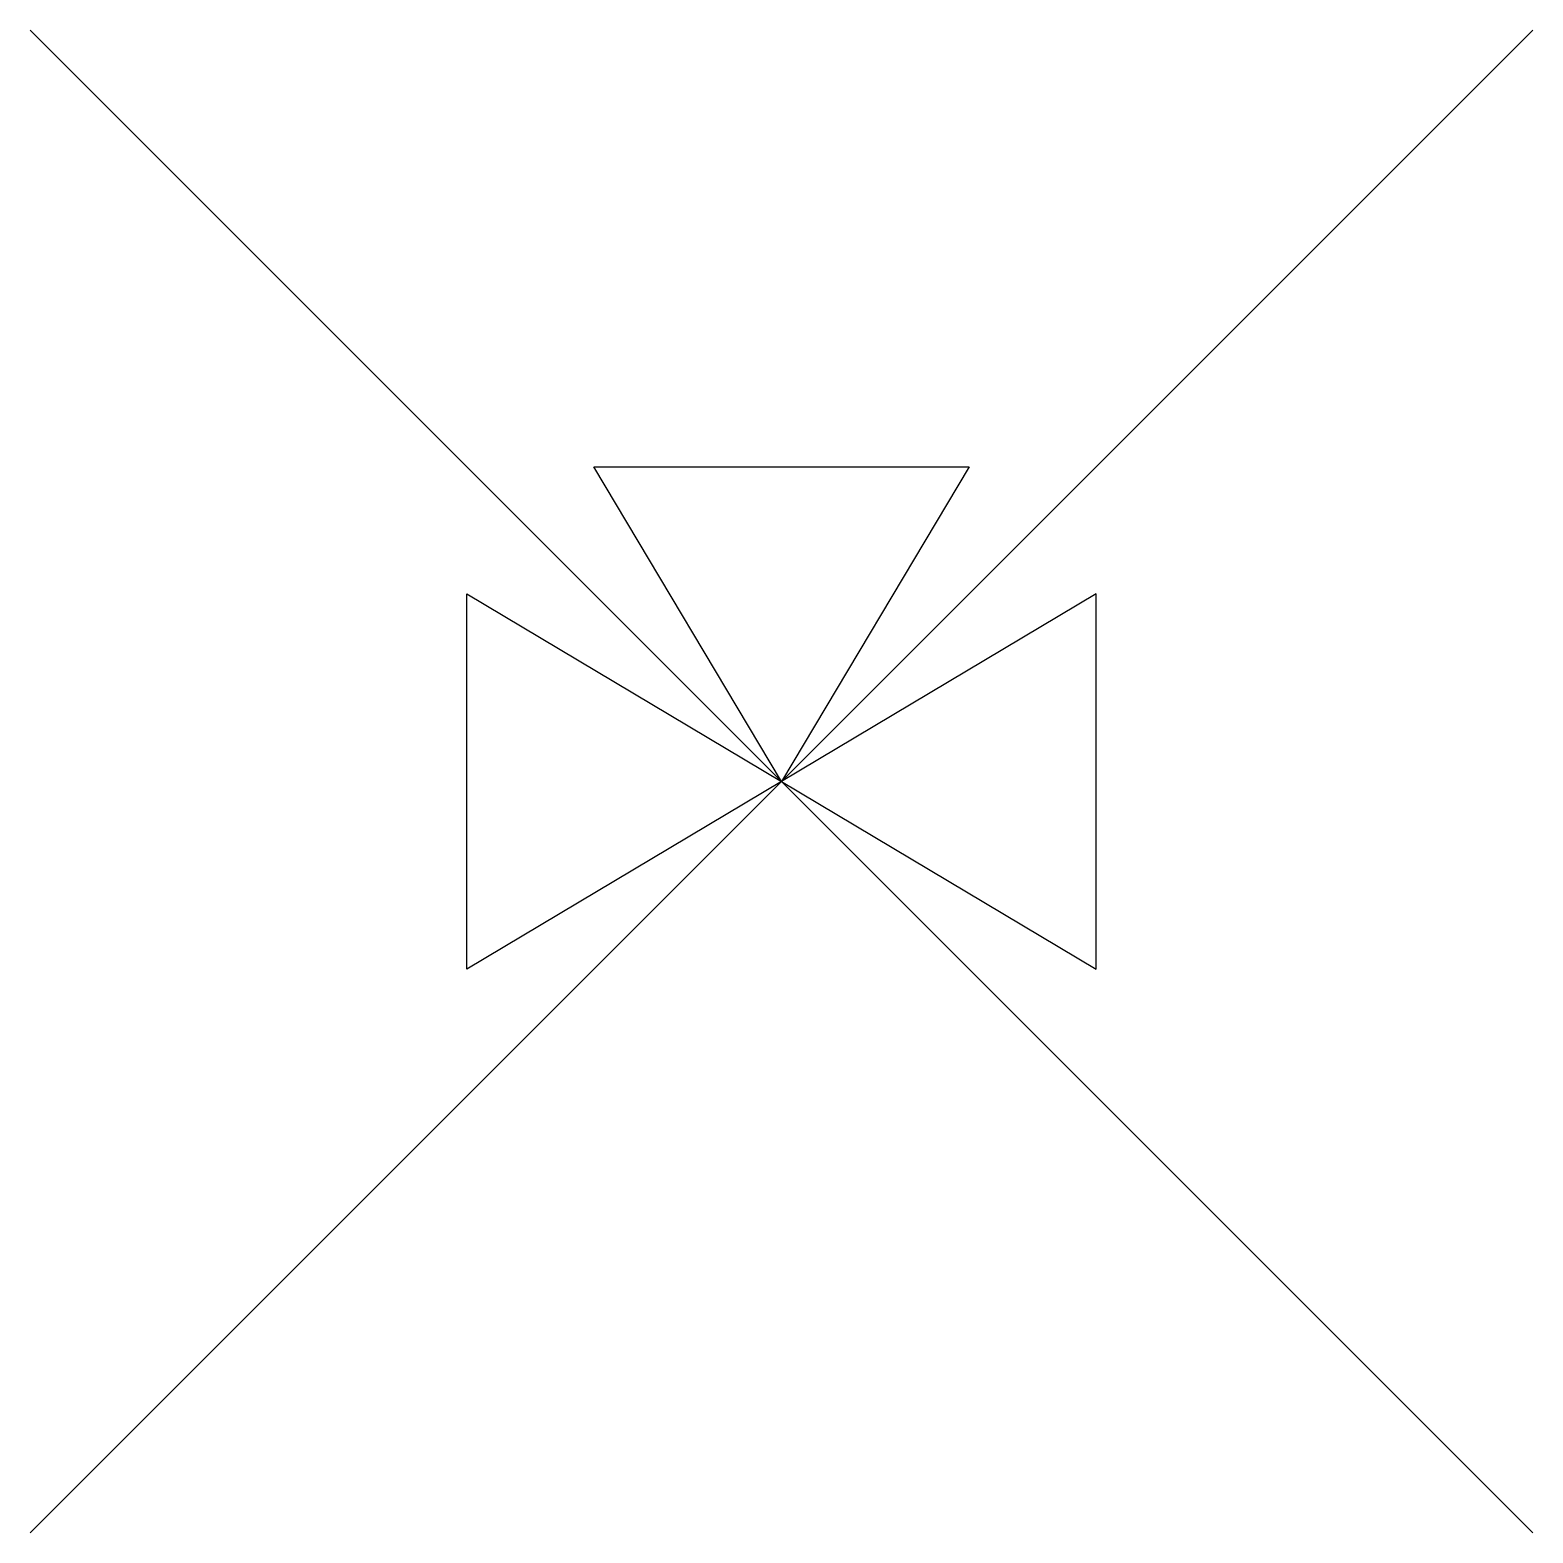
# Model space of a CAD drawing. Extents: x -5.5 to 5.5, y -5.5 to 5.5.
import ezdxf

# ---------------------------------------------------------------- set-up
doc = ezdxf.new("R2010")
doc.units = 0

msp = doc.modelspace()

# ---------------------------------------------------------------- linework, layer by layer
for p, q in [((2.304, 1.373), (-2.304, -1.373)), ((-2.304, 1.373), (2.304, -1.373)), ((-2.304, -1.373), (-2.304, 1.373)), ((2.304, -1.373), (2.304, 1.373))]:
    msp.add_line(p, q)
for points in [[(5.5, 5.5), (-5.5, -5.5)], [(-5.5, 5.5), (5.5, -5.5)]]:
    msp.add_lwpolyline(points)
at = {"flags": 128}
msp.add_lwpolyline([(0, 0), (-1.373, 2.304), (1.373, 2.304)], close=True, dxfattribs=at)

doc.saveas('drawing.dxf')
